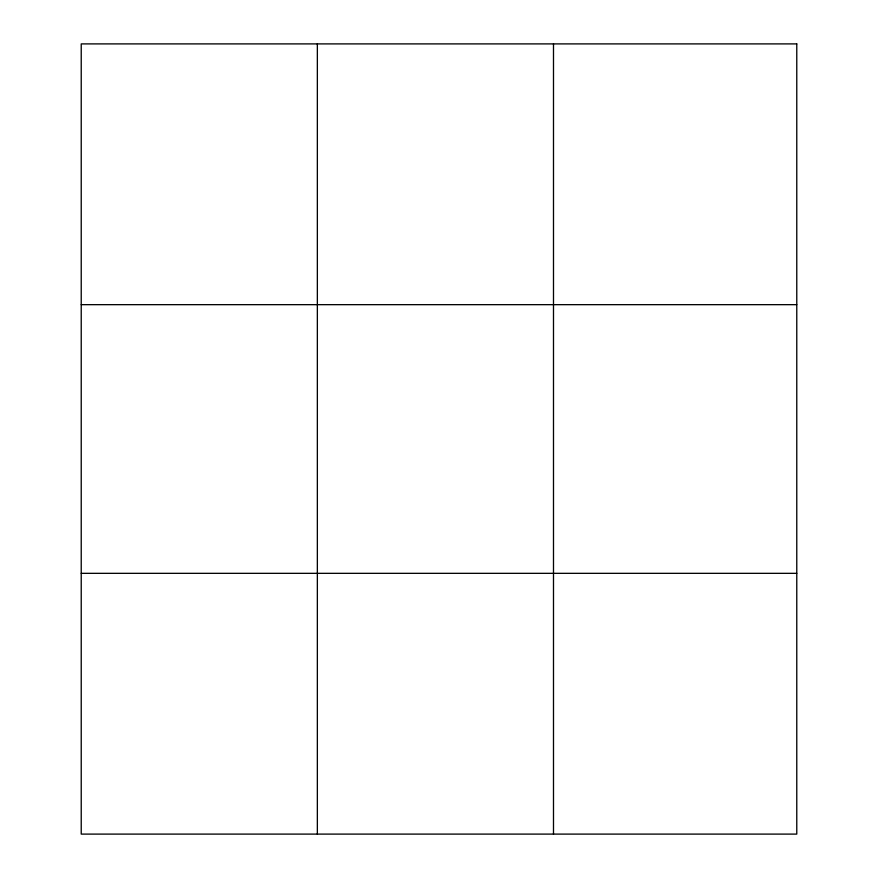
<?xml version="1.0" encoding="UTF-8"?>
<svg xmlns="http://www.w3.org/2000/svg" width="878" height="878" viewBox="0 0 878 878"><rect width="100%" height="100%" fill="white"/><g stroke="black" fill="none" stroke-linecap="round" stroke-linejoin="round"><path stroke-width="1.32" d="M317.353 43.9L317.353 834.1M553.491 43.9L553.491 834.1M81.226 304.666L796.774 304.666M81.226 573.334L796.774 573.334M796.774 43.9L796.774 834.1L81.226 834.1L81.226 43.9L796.774 43.9"/></g></svg>
